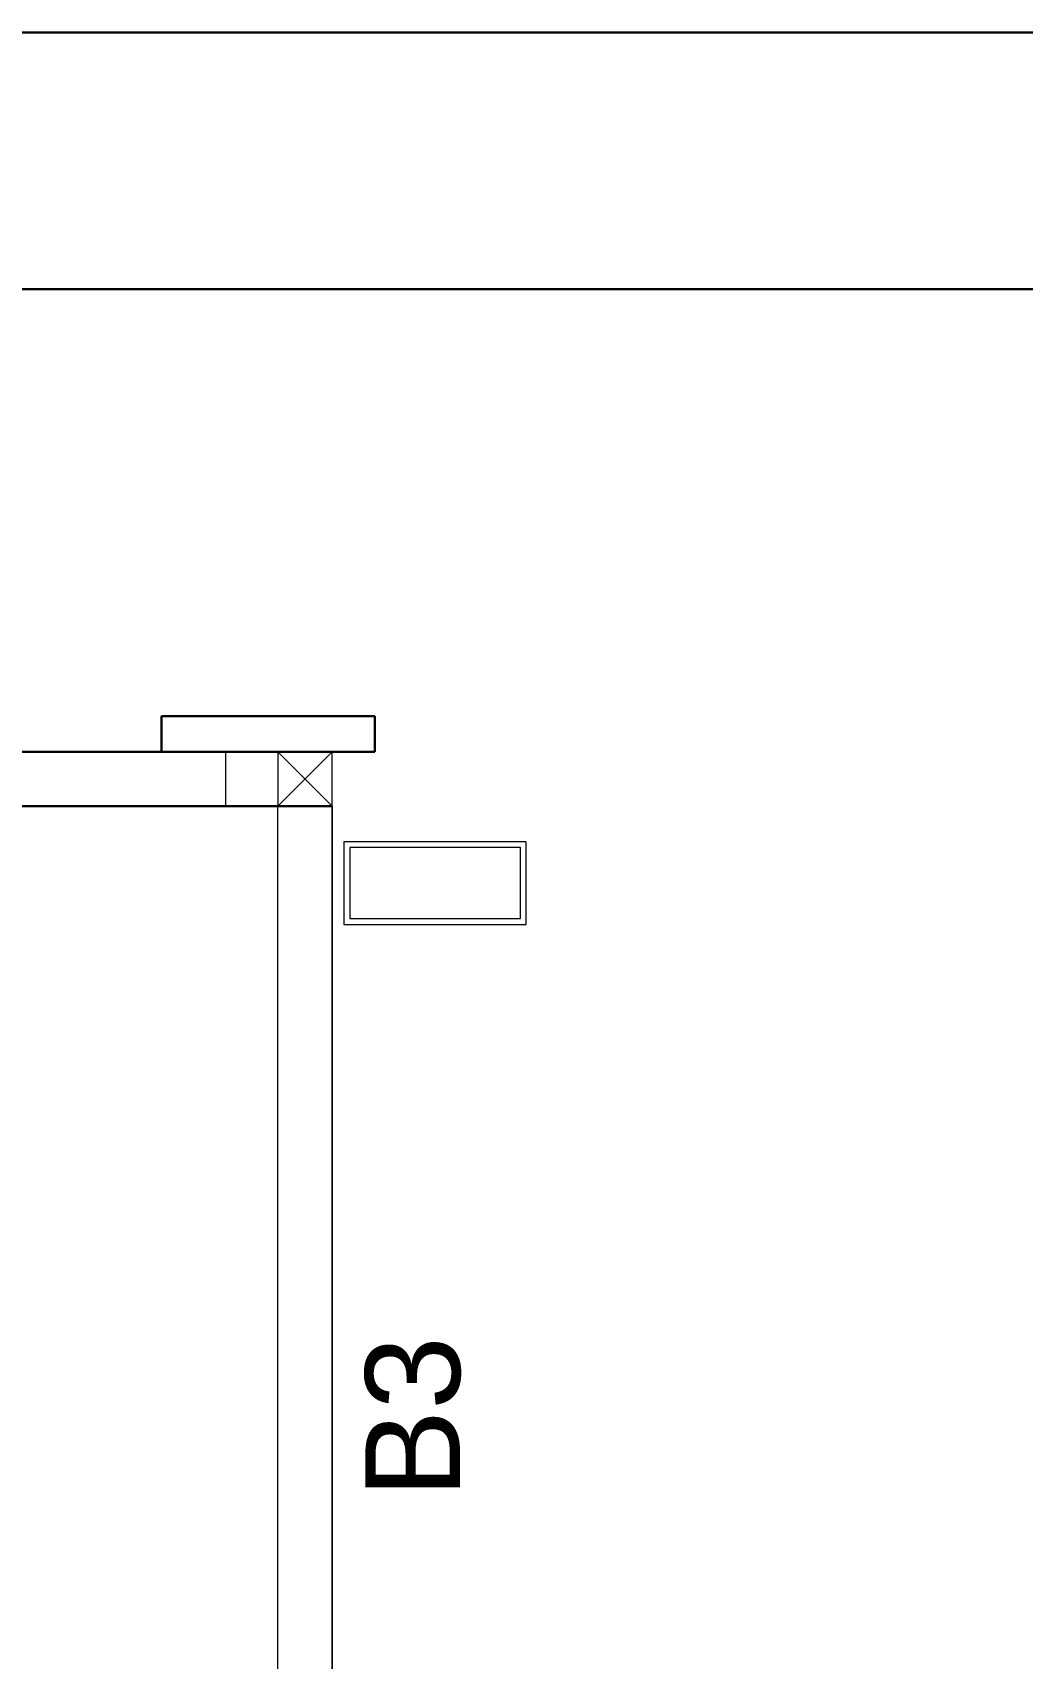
# Model space of a CAD drawing. Header units: inches. Extents: x -605 to 2991212, y -2872845 to 0.
# Drawn here: x 2772889 to 2777070, y -2490979 to -2484112 of the extents above; entities that cross this region are included whole.
import ezdxf
from ezdxf.enums import TextEntityAlignment as Align

# ---------------------------------------------------------------- set-up
doc = ezdxf.new("R2010")
doc.units = ezdxf.units.IN
doc.header["$LTSCALE"] = 600
doc.header["$MEASUREMENT"] = 0
for name, color, linetype, lineweight in [('GB', 6, 'Continuous', 20), ('rRCC 2', 40, 'Continuous', 15), ('rSHEET', 2, 'Continuous', 30), ('WALLS', 7, 'Continuous', 30)]:
    doc.layers.add(name, color=color, linetype=linetype, lineweight=lineweight)
doc.layers.add('window', color=7, linetype='Continuous', lineweight=15, true_color=0x735461)
doc.styles.get("Standard").update_dxf_attribs({"font": 'arial.ttf'})

# ---------------------------------------------------------------- blocks, each defined once
blk = doc.blocks.new('45B')
at = {"color": 3, "linetype": 'ByBlock'}
blk.add_lwpolyline([(2177936.7, -2810714.9), (2178706.7, -2810714.9), (2178706.7, -2810364.9), (2177936.7, -2810364.9)], close=True, dxfattribs=at)
at = {"color": 2, "linetype": 'ByBlock'}
blk.add_lwpolyline([(2177961.7, -2810689.9), (2178681.7, -2810689.9), (2178681.7, -2810389.9), (2177961.7, -2810389.9)], close=True, dxfattribs=at)
at = {"layer": 'rRCC 2', "color": 6}
for p, q in [((2177886.7, -2809984.9), (2177656.7, -2810214.9)), ((2177886.7, -2810214.9), (2177656.7, -2809984.9))]:
    blk.add_line(p, q, dxfattribs=at)
for points in [[(2177886.7, -2810214.9), (2177886.7, -2809984.9), (2177436.7, -2809984.9), (2177436.7, -2810214.9)], [(2177886.7, -2809984.9), (2177656.7, -2809984.9), (2177656.7, -2810214.9), (2177886.7, -2810214.9)]]:
    blk.add_lwpolyline(points, close=True, dxfattribs=at)
at = {"layer": 'WALLS', "color": 8, "linetype": 'ByBlock'}
for p, q in [((2178066.7, -2809834.9), (2177166.7, -2809834.9)), ((2177166.7, -2809984.9), (2177166.7, -2809834.9)), ((2178066.7, -2809984.9), (2178066.7, -2809834.9))]:
    blk.add_line(p, q, dxfattribs=at)
for points in [[(2176416.7, -2809984.9), (2178066.7, -2809984.9)], [(2176416.7, -2810214.9), (2177886.7, -2810214.9)]]:
    blk.add_lwpolyline(points, dxfattribs=at)
at = {"layer": 'window', "color": 8, "linetype": 'ByBlock'}
blk.add_line((2177886.7, -2834800.4), (2177886.7, -2810214.9), dxfattribs=at)

msp = doc.modelspace()

# ---------------------------------------------------------------- linework, layer by layer
at = {"layer": 'GB', "color": 1}
for points in [[(2767404.6, -2487149.1), (2773704.7, -2487149.1), (2773704.7, -2487379.1), (2767404.6, -2487379.1)], [(2773924.7, -2487379.1), (2774154.7, -2487379.1), (2774154.7, -2492589.1), (2773924.7, -2492589.1)]]:
    msp.add_lwpolyline(points, close=True, dxfattribs=at)
at = {"layer": 'rSHEET'}
msp.add_lwpolyline([(2837406.5, -2597889.6), (2837406.5, -2484111.8), (2756957.4, -2484111.8), (2756957.4, -2597889.6)], close=True, dxfattribs=at)
msp.add_lwpolyline([(2836324.9, -2595993.3), (2836324.9, -2486008.1, 0.414214), (2835512.2, -2485195.4), (2758851.6, -2485195.4, 0.414214), (2758038.9, -2486008.1), (2758038.9, -2595993.3, 0.414214), (2758851.6, -2596806), (2835512.2, -2596806, 0.414214)], format="xyb", close=True, dxfattribs=at)

# ---------------------------------------------------------------- block references
at = {"layer": 'GB', "color": 1}
msp.add_blockref('45B', (596267.9, 322835.8), dxfattribs=at)

# ---------------------------------------------------------------- texts
at = {"layer": 'rRCC 2'}
msp.add_text('B3', height=400, rotation=90, dxfattribs=at).set_placement((2774494.4, -2489959.2), align=Align.MIDDLE_CENTER)

doc.saveas('drawing.dxf')
